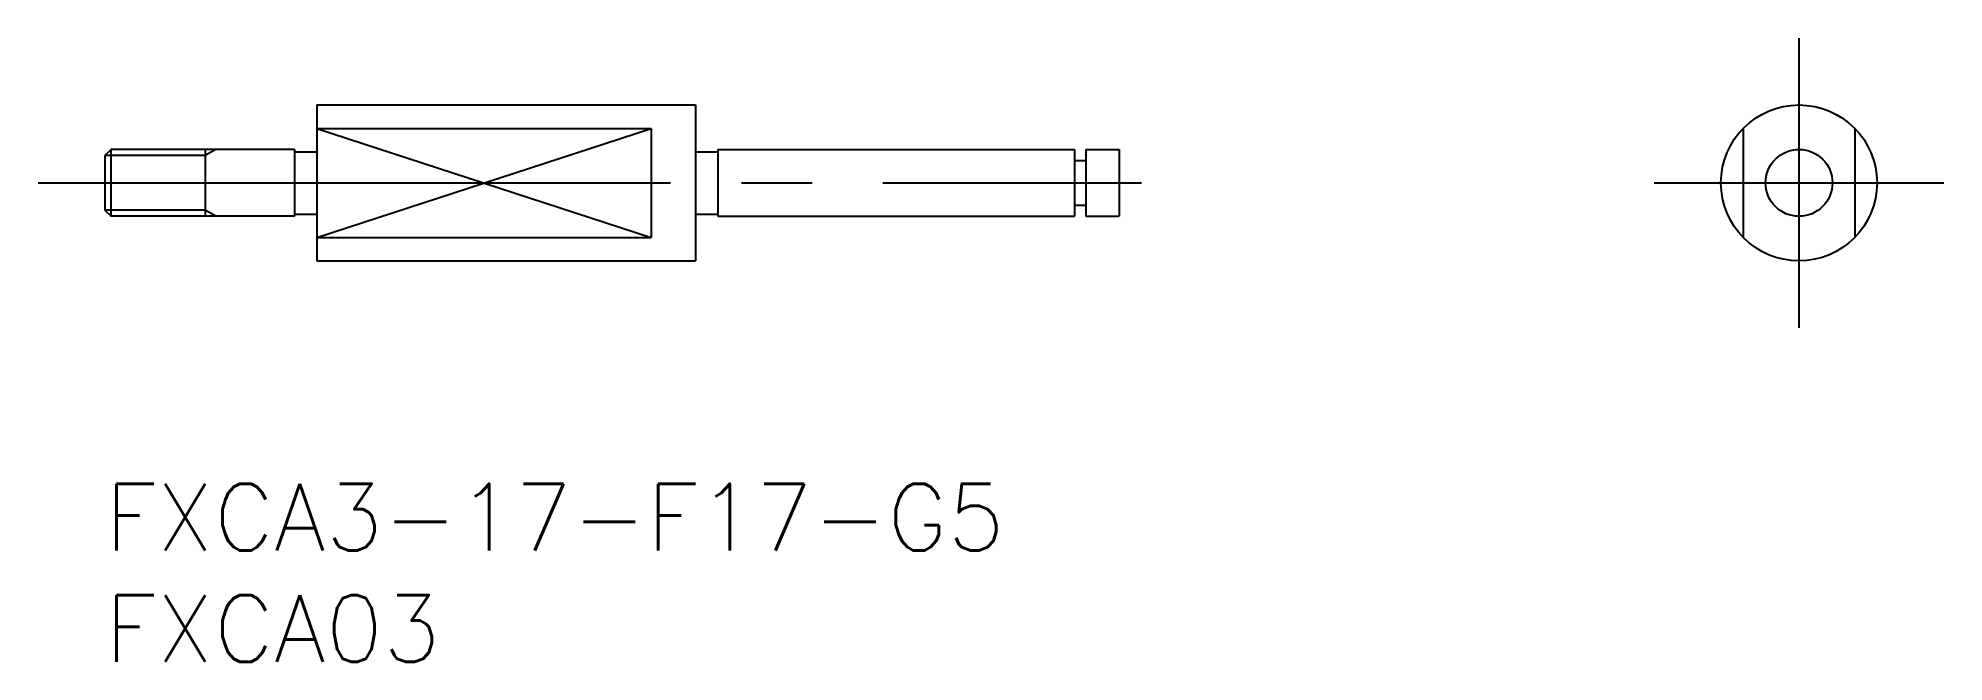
# Model space of a CAD drawing. Extents: x -3 to 82.5, y -8 to 20.
import ezdxf

# ---------------------------------------------------------------- set-up
doc = ezdxf.new("R2010")
doc.units = 0
doc.header["$LTSCALE"] = 0.5
doc.linetypes.add('CENTER', pattern=[50.8, 31.75, -6.35, 6.35, -6.35])
doc.linetypes.add('DASHED', pattern=[19.05, 12.7, -6.35])
for name, color, linetype in [('MSM_CENTER', 1, 'CENTER'), ('MSM_CONTINUOUS', 7, 'CONTINUOUS'), ('MSM_DASHED', 4, 'DASHED'), ('MSM_NARROW', 5, 'CONTINUOUS'), ('MSM_PART_NUMBER', 7, 'CONTINUOUS')]:
    doc.layers.add(name, color=color, linetype=linetype)
doc.styles.get("Standard").update_dxf_attribs({"font": 'txt.shx', "height": 3, "bigfont": 'bigfont.shx'})

# ---------------------------------------------------------------- blocks, each defined once
blk = doc.blocks.new('*U3')
at = {"layer": 'MSM_PART_NUMBER'}
blk.add_text('FXCA3-17-F17-G5', height=3, dxfattribs=at).set_placement((0, -3))
blk = doc.blocks.new('*U4')
at = {"layer": 'MSM_PART_NUMBER'}
blk.add_text('FXCA03', height=3, dxfattribs=at).set_placement((0, -8))

msp = doc.modelspace()

# ---------------------------------------------------------------- linework, layer by layer
at = {"layer": 'MSM_CENTER'}
for p, q in [((76, 7), (76, 20)), ((-3, 13.5), (9.5, 13.5)), ((9.5, 13.5), (46.5, 13.5)), ((69.5, 13.5), (82.5, 13.5))]:
    msp.add_line(p, q, dxfattribs=at)
at = {"layer": 'MSM_CONTINUOUS'}
for p, q in [((9.5, 17), (26.5, 17)), ((9.5, 17), (9.5, 10)), ((26.5, 17), (26.5, 10)), ((9.5, 15.949), (24.5, 15.949)), ((24.5, 15.949), (24.5, 11.051)), ((0.27, 15), (0, 14.73)), ((0, 14.73), (0, 12.271)), ((0.27, 12), (0.27, 15)), ((8.5, 15), (0.27, 15)), ((4.5, 15), (4.5, 12)), ((8.5, 15), (8.5, 12)), ((8.5, 14.9), (9.5, 14.9)), ((26.5, 14.9), (27.5, 14.9)), ((27.5, 15), (43.5, 15)), ((27.5, 15), (27.5, 12)), ((43.5, 15), (43.5, 12)), ((43.5, 15), (43.5, 12)), ((44, 15), (44, 12)), ((44, 15), (45.5, 15)), ((44, 15), (44, 12)), ((44, 15), (45.5, 15)), ((45.5, 15), (45.5, 12)), ((45.5, 15), (45.5, 12)), ((43.5, 14.5), (44, 14.5)), ((43.5, 14.5), (44, 14.5)), ((0, 12.271), (0.27, 12)), ((8.5, 12), (0.27, 12)), ((8.5, 12.1), (9.5, 12.1)), ((26.5, 12.1), (27.5, 12.1)), ((27.5, 12), (43.5, 12)), ((43.5, 12.5), (44, 12.5)), ((43.5, 12.5), (44, 12.5)), ((44, 12), (45.5, 12)), ((44, 12), (45.5, 12)), ((9.5, 11.051), (24.5, 11.051)), ((9.5, 10), (26.5, 10))]:
    msp.add_line(p, q, dxfattribs=at)
for radius in [3.5, 1.5]:
    msp.add_circle((76, 13.5), radius, dxfattribs=at)
at = {"layer": 'MSM_DASHED'}
for p, q in [((73.5, 15.949), (73.5, 11.051)), ((78.5, 15.949), (78.5, 11.051))]:
    msp.add_line(p, q, dxfattribs=at)
at = {"layer": 'MSM_NARROW'}
for p, q in [((9.5, 15.949), (24.5, 11.051)), ((9.5, 11.051), (24.5, 15.949)), ((4.5, 14.73), (0, 14.73)), ((4.969, 15), (4.5, 14.73)), ((4.5, 12.271), (0, 12.271)), ((4.969, 12), (4.5, 12.271))]:
    msp.add_line(p, q, dxfattribs=at)
msp.add_circle((76, 13.5), 1.5, dxfattribs=at)

# ---------------------------------------------------------------- block references
at = {"layer": 'MSM_CONTINUOUS'}
for name in ['*U3', '*U4']:
    msp.add_blockref(name, (0, 0), dxfattribs=at)

doc.saveas('drawing.dxf')
